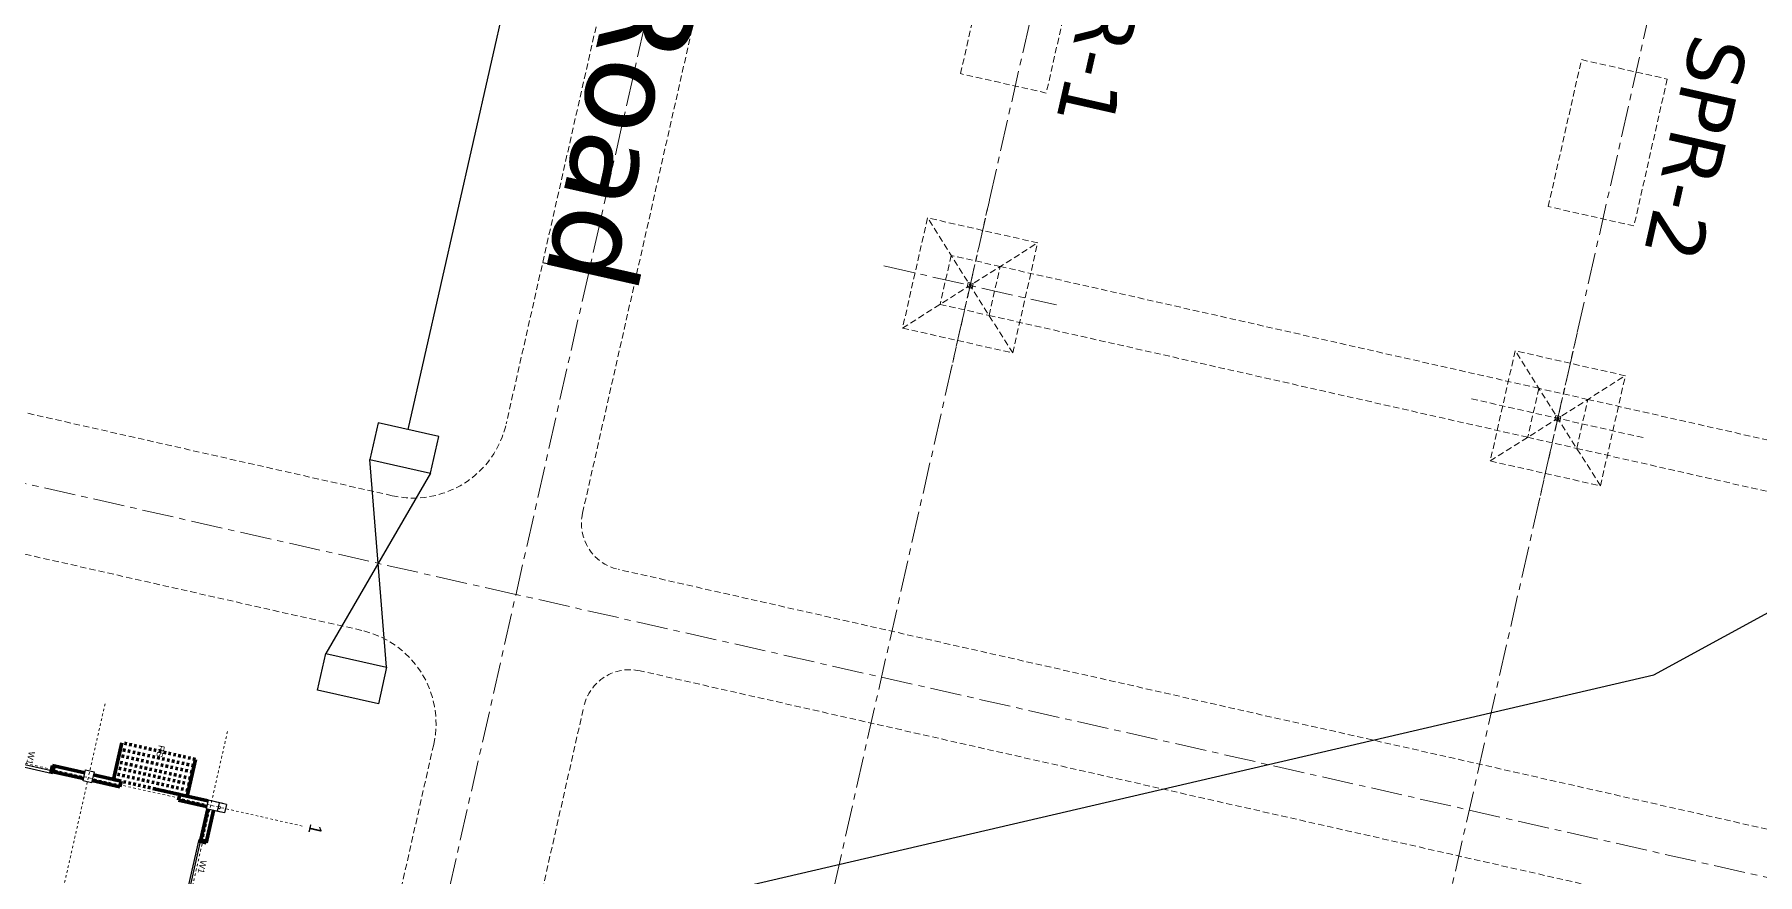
# Model space of a CAD drawing. Header units: metres. Extents: x 218545 to 227455, y 1543467 to 1556082.
# Drawn here: x 222318.3 to 222387, y 1554532.2 to 1554565.7 of the extents above; entities that cross this region are included whole.
import ezdxf

# ---------------------------------------------------------------- set-up
doc = ezdxf.new("R2010")
doc.units = ezdxf.units.M
doc.header["$MEASUREMENT"] = 0
for name, pattern in [('ACAD_ISO04W100', [30, 24, -3, 0, -3]), ('CENTER', [2, 1.25, -0.25, 0.25, -0.25]), ('HIDDEN', [0.375, 0.25, -0.125]), ('HIDDENX2', [0.75, 0.5, -0.25])]:
    doc.linetypes.add(name, pattern=pattern)
for name, color, linetype in [('2 M CONTOUR', 33, 'Continuous'), ('CART TRACK', 30, 'Continuous'), ('E-LAY-DIM', 7, 'Continuous'), ('E-LAY-FENC', 7, 'FENCELINE1'), ('GLASS', 130, 'Continuous'), ('TEXT', 3, 'Continuous')]:
    doc.layers.add(name, color=color, linetype=linetype)
for name, color, linetype, lineweight in [('E-LAY-CNTRL', 1, 'CENTER', 0), ('E-LAY-EXIST', 8, 'HIDDEN', 0), ('L00', 8, 'Continuous', 9), ('L09', 6, 'Continuous', 9), ('L25', 5, 'Continuous', 25), ('Wall', 6, 'Continuous', 70)]:
    doc.layers.add(name, color=color, linetype=linetype, lineweight=lineweight)
doc.styles.get("Standard").update_dxf_attribs({"font": 'arial.ttf'})
doc.styles.add('STYLE1', font='verdana.ttf')
doc.linetypes.add('FENCELINE1', pattern='A,0.25,-0.1,[133,ltypeshp.shx,S=0.1,R=0,X=-0.1,Y=0],-0.1,1', length=1.45)
doc.linetypes.add('PALLAV1', pattern='A,0.5,["X",Standard,S=0.1,R=0,X=-0.1,Y=-0.05],0.1', length=0.6)

# ---------------------------------------------------------------- blocks, each defined once
blk = doc.blocks.new('cr')
at = {"layer": 'GLASS', "color": 4, "linetype": 'Continuous', "ltscale": 3}
for p, q in [((-1053607, 792631), (-1055757, 792631)), ((-1053607, 792631), (-1055757, 792631)), ((-1053682, 792701), (-1055682, 792701)), ((-1053682, 792701), (-1055682, 792701)), ((-1057137, 784281), (-1057137, 786281)), ((-1057032, 784206), (-1057032, 786356))]:
    blk.add_line(p, q, dxfattribs=at)
at = {"layer": 'L00', "linetype": 'ACAD_ISO04W100', "ltscale": 3}
for p, q in [((-1057182, 796516), (-1057182, 777931)), ((-1057182, 796516), (-1057182, 777931)), ((-1060199, 792781), (-1021347, 792781)), ((-1060199, 787781), (-1021347, 787781))]:
    blk.add_line(p, q, dxfattribs=at)
at = {"layer": 'L09', "ltscale": 2}
blk.add_circle((-1057176, 793133), 50.4, dxfattribs=at)
blk.add_circle((-1057176, 793133), 50.4, dxfattribs=at)
blk.add_circle((-1057176, 793133), 50.4, dxfattribs=at)
at = {"layer": 'L25', "ltscale": 2}
for p, q in [((-1057357, 793381), (-1057357, 792631)), ((-1057357, 793381), (-1057007, 793381)), ((-1057357, 793231), (-1057357, 792631)), ((-1057357, 793081), (-1057007, 793081)), ((-1057357, 793081), (-1057007, 793081)), ((-1057357, 793081), (-1057007, 793081)), ((-1057007, 793381), (-1057007, 792631)), ((-1057007, 793231), (-1057007, 792631)), ((-1057357, 792631), (-1057007, 792631)), ((-1057357, 792631), (-1057007, 792631)), ((-1057357, 792631), (-1057007, 792631))]:
    blk.add_line(p, q, dxfattribs=at)
blk.add_lwpolyline([(-1057457, 787956), (-1057007, 787956), (-1057007, 787606), (-1057457, 787606)], close=True, dxfattribs=at)
at = {"layer": 'Wall', "linetype": 'Continuous', "ltscale": 3}
for p, q in [((-1057007, 792931), (-1055682, 792931)), ((-1057007, 792931), (-1055682, 792931)), ((-1055757, 792931), (-1055757, 792631)), ((-1055757, 792931), (-1055757, 792631)), ((-1055682, 792931), (-1055682, 792631)), ((-1055682, 792931), (-1055682, 792631)), ((-1057332, 792631), (-1057332, 790439)), ((-1057102, 792631), (-1057102, 791481)), ((-1057007, 792701), (-1055757, 792701)), ((-1057007, 792701), (-1055757, 792701)), ((-1057332, 789081), (-1057332, 787956)), ((-1057102, 789081), (-1057102, 787956)), ((-1057332, 787606), (-1057332, 786281)), ((-1057102, 787606), (-1057102, 786356)), ((-1057332, 786356), (-1057032, 786356)), ((-1057332, 786281), (-1057032, 786281))]:
    blk.add_line(p, q, dxfattribs=at)
at = {"layer": 'Wall', "linetype": 'HIDDENX2', "ltscale": 3}
for p, q in [((-1058832, 791781), (-1058832, 788781)), ((-1058567, 791781), (-1058567, 788781)), ((-1058317, 791781), (-1058317, 788781)), ((-1058052, 791781), (-1058052, 788781)), ((-1057817, 791781), (-1057817, 788781)), ((-1057567, 791781), (-1057567, 788781)), ((-1057332, 791481), (-1057332, 788481))]:
    blk.add_line(p, q, dxfattribs=at)
at = {"layer": 'Wall', "linetype": 'Continuous', "ltscale": 100}
for p, q in [((-1057332, 791781), (-1058832, 791781)), ((-1057102, 791481), (-1057332, 791481)), ((-1057332, 788781), (-1058832, 788781)), ((-1057102, 789081), (-1057332, 789081))]:
    blk.add_line(p, q, dxfattribs=at)
at = {"layer": 'TEXT', "linetype": 'ACAD_ISO04W100', "ltscale": 3, "attachment_point": 5, "rotation": 0}
for s, insert, char_height in [('1', (-1057170, 797057), 500), ('{\\fArial|b0|i0|c0|p34;W1}', (-1054715, 792990), 250), ('{\\fArial|b0|i0|c0|p34;W1}', (-1057437, 785366), 250)]:
    blk.add_mtext(s, dxfattribs=dict(at, insert=insert, char_height=char_height))
at = {"layer": 'TEXT', "linetype": 'HIDDENX2', "ltscale": 3, "insert": (-1058839, 790355), "char_height": 250, "attachment_point": 5, "rotation": 0}
blk.add_mtext('{\\fArial|b0|i0|c0|p34;RS}', dxfattribs=at)

msp = doc.modelspace()

# ---------------------------------------------------------------- hatches: boundary and pattern name
at = {"layer": 'CART TRACK'}
h = msp.add_hatch(dxfattribs=at)
h.set_pattern_fill('ANSI31', color=256)
h.set_pattern_definition([(45, (-13885.37013, 5678.9458), (-0.088388347648, 0.088388347648), [])])
edge = h.paths.add_edge_path()
edge.add_line((222561.13969, 1554074.13632), (222685.38088, 1554665.22317))
edge.add_line((222685.38088, 1554665.22317), (222658.65762, 1554681.79738))
edge.add_line((222658.65762, 1554681.79738), (222533.13969, 1554084.63632))
edge.add_arc((222472.53338, 1554120.17969), 70.25992, 268.4987053, 329.6099515, ccw=False)
edge.add_line((222470.6926, 1554049.94388), (222000.56979, 1554156.29329))
edge.add_line((222000.56979, 1554156.29329), (221976.97349, 1554130.87313))
edge.add_line((221976.97349, 1554130.87313), (222466.70373, 1554020.0882))
edge.add_arc((222472.08981, 1554120.20334), 100.25992, 266.9205179, 332.6467024)

# ---------------------------------------------------------------- linework, layer by layer
at = {"layer": '2 M CONTOUR'}
msp.add_polyline3d([(222219.31369, 1554166.08632, -1047.86579), (222247.05869, 1554297.82732, -1047.86579), (222241.57534, 1554378.31913, -1047.86579), (222217.77539, 1554422.02969, -1047.86579), (222161.16069, 1554458.59232, -1047.86579), (222102.98369, 1554514.14232, -1047.86579), (222084.90369, 1554548.90132, -1047.86579), (222105.85127, 1554576.30234, -1047.86579), (222150.87817, 1554575.01672, -1047.86579), (222229.99701, 1554540.3054, -1047.86579), (222295.58569, 1554519.85532, -1047.86579), (222382.83869, 1554540.15332, -1047.86579), (222478.09365, 1554592.08961, -1047.86579), (222601.71269, 1554598.33032, -1047.86579), (222640.80669, 1554597.42832, -1047.86579), (222715.00469, 1554620.11832, -1047.86579), (222719.40759, 1554704.38178, -1047.86579)], dxfattribs=at)
at = {"layer": 'E-LAY-CNTRL'}
for p, q in [((222367.43299, 1554499.17143, -1470.22972), (222407.54904, 1554676.51613, -1470.22972)), ((222344.02441, 1554504.46654, -1470.22972), (222376.23624, 1554646.86837, -1470.22972)), ((222352.78366, 1554610.86742, -1470.23356), (222319.53225, 1554463.86984, -1470.2309)), ((222337.51357, 1554543.36149, -1470.22972), (222246.53826, 1554563.94045, -1470.22972))]:
    msp.add_line(p, q, dxfattribs=at)
at = {"layer": 'E-LAY-CNTRL', "elevation": -1470.22972}
for points in [[(222352.1734, 1554556.44962), (222359.04152, 1554554.89602)], [(222478.1466, 1554511.54976), (222337.51357, 1554543.36149)]]:
    msp.add_lwpolyline(points, dxfattribs=at)
at = {"layer": 'E-LAY-DIM'}
for p, q in [((222332.36584, 1554540.46253, -1470.22972), (222331.69087, 1554548.742, -1470.22972)), ((222334.11467, 1554548.19373, -1470.22972), (222329.94204, 1554541.0108, -1470.22972))]:
    msp.add_line(p, q, dxfattribs=at)
at = {"layer": 'E-LAY-DIM', "lineweight": -2, "elevation": -1470.22996}
msp.add_lwpolyline([(222338.58388, 1554556.59161), (222342.24149, 1554555.76425)], dxfattribs=at)
at = {"layer": 'E-LAY-DIM', "elevation": -1470.22972}
for points in [[(222334.11467, 1554548.19373), (222334.44533, 1554549.6555), (222332.02153, 1554550.20377), (222331.69087, 1554548.742)], [(222332.36584, 1554540.46253), (222332.03519, 1554539.00076), (222329.61139, 1554539.54904), (222329.94204, 1554541.0108)]]:
    msp.add_lwpolyline(points, close=True, dxfattribs=at)
at = {"layer": 'E-LAY-EXIST'}
for p, q in [((222345.91964, 1554589.02147, -1470.23117), (222337.12752, 1554550.15333, -1470.22972)), ((222340.16972, 1554546.6054, -1470.22972), (222347.56081, 1554579.27988, -1470.22972)), ((222332.58514, 1554547.2958, -1470.22972), (222304.0668, 1554553.74676, -1470.22972)), ((222331.37168, 1554541.93133, -1470.22972), (222313.64623, 1554545.9409, -1470.22972)), ((222522.32564, 1554503.47867, -1470.05329), (222341.58484, 1554544.36293, -1470.22972)), ((222521.49828, 1554499.82108, -1470.05329), (222342.46435, 1554540.31923, -1470.22577)), ((222324.08831, 1554467.58109, -1470.15689), (222340.22188, 1554538.90412, -1470.22972)), ((222334.23965, 1554537.38658, -1470.22972), (222317.0967, 1554461.60129, -1470.15221))]:
    msp.add_line(p, q, dxfattribs=at)
at = {"layer": 'E-LAY-EXIST', "elevation": -1470.22972}
for points in [[(222359.9644, 1554569.1898), (222358.64063, 1554563.33765), (222355.22687, 1554564.10986), (222356.55065, 1554569.962)], [(222383.37299, 1554563.89469), (222382.04921, 1554558.04254), (222378.63546, 1554558.81475), (222379.95924, 1554564.66689)], [(222358.29843, 1554557.37096), (222353.90932, 1554558.36379), (222352.91649, 1554553.97468), (222357.3056, 1554552.98185)], [(222356.80345, 1554556.42755), (222354.85273, 1554556.86881), (222354.41147, 1554554.91809), (222356.36219, 1554554.47684)], [(222378.26132, 1554551.5737), (222377.82006, 1554549.62298), (222356.36219, 1554554.47684), (222356.80345, 1554556.42755)], [(222355.72706, 1554555.7483), (222355.53199, 1554555.79242), (222355.48786, 1554555.59735), (222355.68293, 1554555.55322)], [(222381.70702, 1554552.07585), (222377.31791, 1554553.06868), (222376.32507, 1554548.67957), (222380.71418, 1554547.68674)], [(222380.21203, 1554551.13244), (222378.26132, 1554551.5737), (222377.82006, 1554549.62298), (222379.77077, 1554549.18172)], [(222401.6699, 1554546.27859), (222401.22864, 1554544.32787), (222379.77077, 1554549.18172), (222380.21203, 1554551.13244)], [(222379.13564, 1554550.45318), (222378.94057, 1554550.49731), (222378.89645, 1554550.30224), (222379.09152, 1554550.25811)]]:
    msp.add_lwpolyline(points, close=True, dxfattribs=at)
for points in [[(222354.83066, 1554552.23876), (222356.38426, 1554559.10688)], [(222357.3056, 1554552.98185), (222353.90932, 1554558.36379)], [(222352.91649, 1554553.97468), (222358.29843, 1554557.37096)], [(222378.23925, 1554546.94365), (222379.79284, 1554553.81177)], [(222380.71418, 1554547.68674), (222377.31791, 1554553.06868)], [(222376.32507, 1554548.67957), (222381.70702, 1554552.07585)], [(222375.58198, 1554551.15451), (222382.45011, 1554549.60091)]]:
    msp.add_lwpolyline(points, dxfattribs=at)
at = {"layer": 'E-LAY-EXIST'}
for centre, radius, start, end in [((222333.42353, 1554551.00216, -1470.22972), 3.8, 257.253983, 347.2539837), ((222341.99852, 1554546.19172, -1470.22972), 1.875, 167.2539837, 257.253983), ((222330.53329, 1554538.22497, -1470.22972), 3.8, 347.2539837, 77.253983), ((222342.05067, 1554538.49044, -1470.22972), 1.875, 77.253983, 167.2539837)]:
    msp.add_arc(centre, radius, start, end, dxfattribs=at)
at = {"layer": 'E-LAY-FENC', "linetype": 'PALLAV1', "ltscale": 5}
msp.add_line((222338.87618, 1554574.95477, -1470.22328), (222333.21628, 1554549.93351, -1470.22328), dxfattribs=at)

# ---------------------------------------------------------------- block references
at = {"layer": 'E-LAY-DIM', "lineweight": -2, "xscale": 0.001, "yscale": 0.001, "zscale": 0.001, "rotation": 257.253984407691}
msp.add_blockref('cr', (221318.86988, 1553678.74156, -1470.22972), dxfattribs=at)

# ---------------------------------------------------------------- texts
at = {"layer": 'E-LAY-EXIST', "style": 'STYLE1'}
for s, height, p in [('3.75m wide Road', 3.6, (222348.16577, 1554598.14561, -1470.23842)), ('SPR-1', 2.25, (222361.01245, 1554571.0743, -1470.3007)), ('SPR-2', 2.25, (222384.42104, 1554565.77919, -1470.3007))]:
    msp.add_text(s, height=height, rotation=257.2539797, dxfattribs=at).set_placement(p)

doc.saveas('drawing.dxf')
